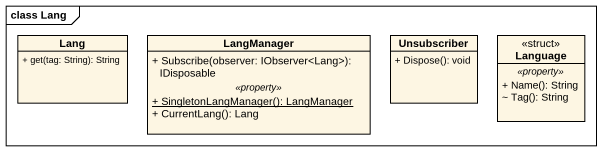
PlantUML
@startuml
mainframe class Lang
hide circle
hide empty members
skinparam classAttributeIconSize 0
class Lang {
  + get(tag: String): String
}
class LangManager {
  + Subscribe(observer: IObserver<Lang>): IDisposable
  .. <<property>> ..
  {static} + SingletonLangManager(): LangManager
  + CurrentLang(): Lang
}
class Unsubscriber {
  + Dispose(): void
}
class Language <<struct>> {
  .. <<property>> ..
  + Name(): String
  ~ Tag(): String
}
@enduml
